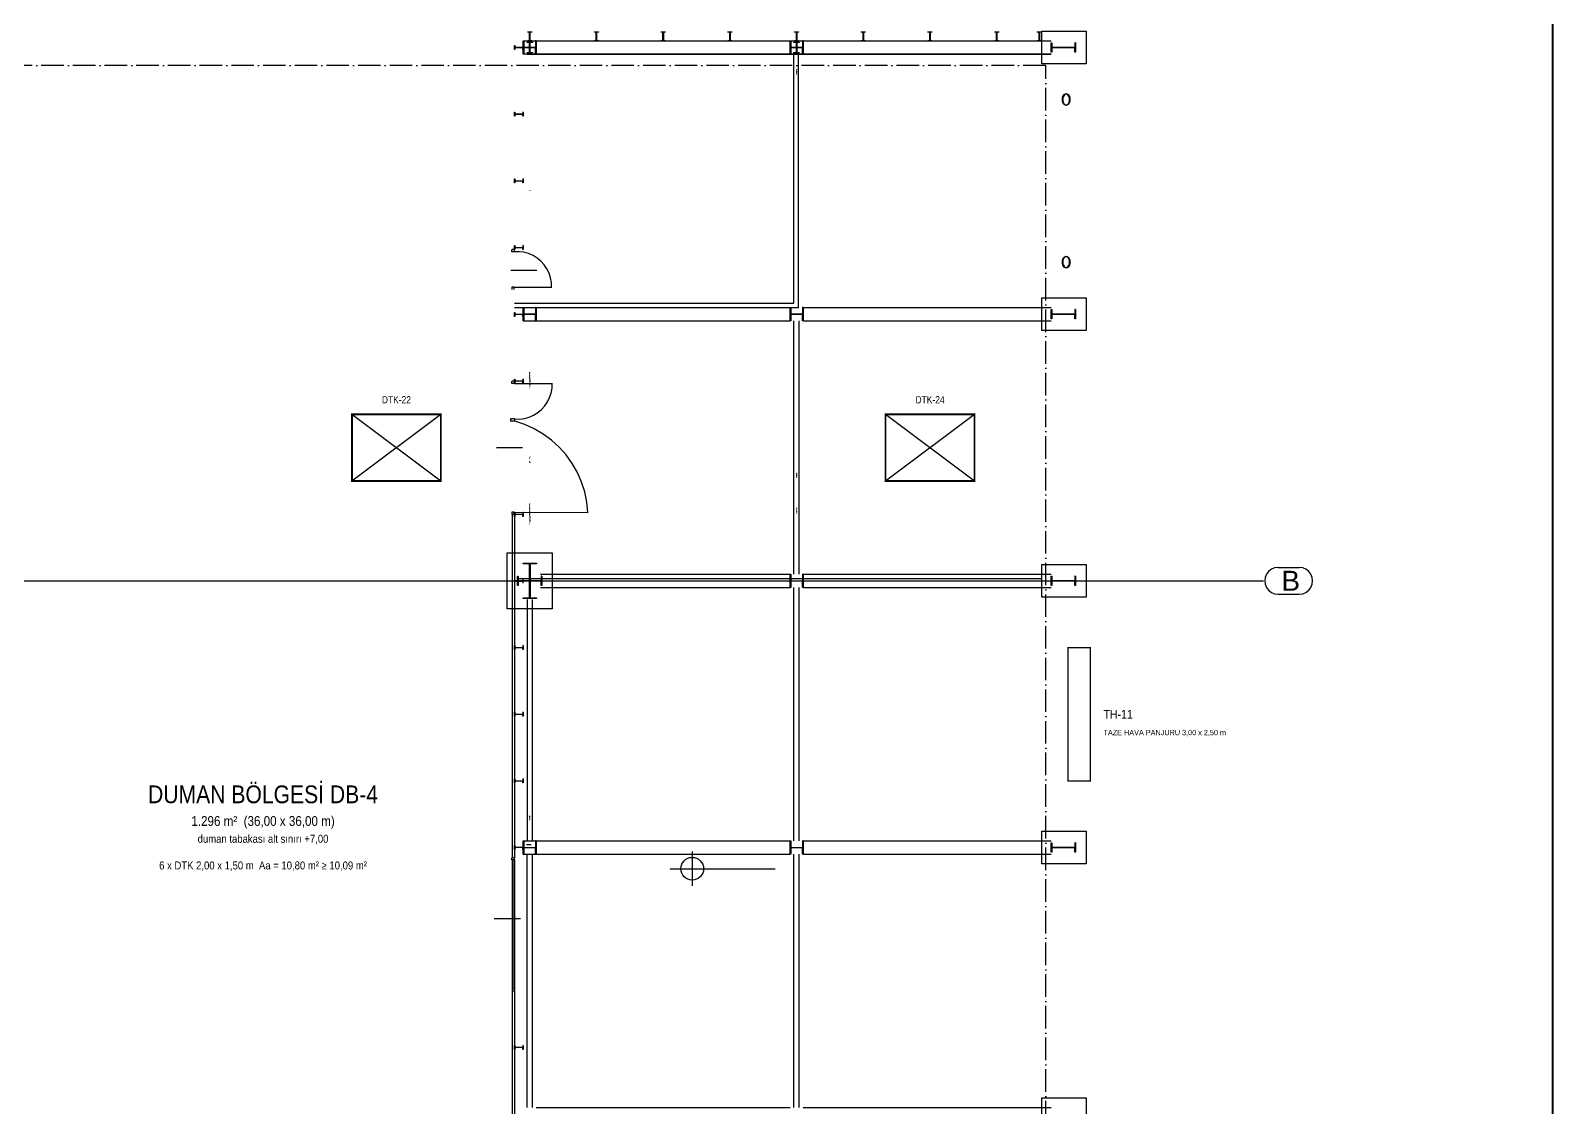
# Model space of a CAD drawing. Header units: centimetres. Extents: x 184307 to 200911, y 3888 to 16958.
# Drawn here: x 197486 to 200911, y 9471 to 11895 of the extents above; entities that cross this region are included whole.
import ezdxf
from ezdxf.enums import TextEntityAlignment as Align

# ---------------------------------------------------------------- set-up
doc = ezdxf.new("R2010")
doc.units = ezdxf.units.CM
doc.header["$LTSCALE"] = 20
doc.linetypes.add('DASHDOT', pattern=[3.556, 2.54, -0.508, 0, -0.508])
for name, color, linetype in [('ROTAS-DUMAN-BOLGE', 6, 'DASHDOT'), ('ROTAS-DUMAN-DTK', 3, 'CONTINUOUS'), ('ROTAS-DUMAN-TAZE', 5, 'CONTINUOUS'), ('ROTAS-DUMAN-YAZI', 7, 'CONTINUOUS'), ('ROTAS-MIMARI', 8, 'CONTINUOUS'), ('ROTAS-MIMARI-AKS', 8, 'CONTINUOUS'), ('ROTAS-MIMARI-KOLON', 8, 'CONTINUOUS'), ('ROTAS-PAFTA', 7, 'CONTINUOUS')]:
    doc.layers.add(name, color=color, linetype=linetype)
doc.styles.add('ROTAS', font='arial.ttf')

msp = doc.modelspace()

# ---------------------------------------------------------------- linework, layer by layer
at = {"layer": 'ROTAS-DUMAN-BOLGE'}
msp.add_lwpolyline([(196249, 8296), (199769, 8296), (199769, 11816), (196249, 11816)], close=True, dxfattribs=at)
at = {"layer": 'ROTAS-DUMAN-DTK'}
for p, q in [((198209, 10881), (198409, 11031)), ((198209, 11031), (198409, 10881)), ((199409, 10881), (199609, 11031)), ((199409, 11031), (199609, 10881))]:
    msp.add_line(p, q, dxfattribs=at)
at = {"layer": 'ROTAS-DUMAN-DTK', "const_width": 4}
for points in [[(198209, 10881), (198409, 10881), (198409, 11031), (198209, 11031)], [(199409, 10881), (199609, 10881), (199609, 11031), (199409, 11031)]]:
    msp.add_lwpolyline(points, close=True, dxfattribs=at)
at = {"layer": 'ROTAS-DUMAN-TAZE', "const_width": 3}
msp.add_lwpolyline([(199819, 10206), (199869, 10206), (199869, 10506), (199819, 10506)], close=True, dxfattribs=at)
at = {"layer": 'ROTAS-MIMARI'}
for points in [[(199760.3, 11893.3), (199860.3, 11893.3), (199860.3, 11819.3), (199760.3, 11819.3), (199760.3, 11893.3)], [(198594.3, 11871.3), (199781.3, 11871.3)], [(198603.3, 11871.3), (199781.3, 11871.3)], [(199781.3, 11841.3), (198594.3, 11841.3)], [(198603.3, 11841.3), (199781.3, 11841.3)], [(199202.8, 11281.3), (199202.8, 11844.3)], [(199212.8, 11271.3), (199212.8, 11844.3)], [(199208.7, 11806.4), (199208.5, 11806.2)], [(199208.8, 11805.5), (199208.5, 11805.2)], [(199208.8, 11804.6), (199208.5, 11804.3)], [(199208.9, 11803.7), (199208.5, 11803.3)], [(199209, 11802.8), (199208.5, 11802.3)], [(199209.1, 11801.9), (199208.5, 11801.3)], [(199209.1, 11801), (199208.5, 11800.4)], [(199209.1, 11800), (199208.6, 11799.5)], [(199209.1, 11799), (199208.7, 11798.6)], [(199209.1, 11798.1), (199208.8, 11797.7)], [(199209.1, 11797.1), (199208.8, 11796.8)], [(199209.1, 11796.1), (199208.9, 11796)], [(199209.1, 11795.1), (199209, 11795.1)], [(198573.8, 11401.8), (198573.8, 11396.8), (198568.8, 11396.8), (198568.8, 11401.8)], [(198574.3, 11401.8), (198569.3, 11401.8)], [(198574.3, 11401.8), (198569.3, 11401.8)], [(198657.9, 11316.8), (198657.5, 11327.7), (198655.5, 11338.4), (198652.1, 11348.8), (198647.3, 11358.5), (198641.1, 11367.5), (198633.8, 11375.6), (198625.3, 11382.5), (198616.1, 11388.2), (198606, 11392.6), (198595.5, 11395.5), (198584.7, 11396.9), (198573.8, 11396.8)], [(198625, 11354.6), (198566.3, 11354.6)], [(198573.8, 11311.8), (198573.8, 11316.8), (198568.8, 11316.8), (198568.8, 11311.8)], [(198574.3, 11316.8), (198658.4, 11316.8)], [(198574.8, 11281.3), (199202.8, 11281.3)], [(198574.8, 11271.3), (199212.8, 11271.3)], [(198594.3, 11271.3), (199194.3, 11271.3)], [(199223.3, 11271.3), (199781.3, 11271.3)], [(199760.3, 11293.3), (199860.3, 11293.3), (199860.3, 11219.3), (199760.3, 11219.3), (199760.3, 11293.3)], [(198594.3, 11241.3), (199194.3, 11241.3)], [(199202.8, 10671.3), (199202.8, 11241.3)], [(199214.8, 10671.3), (199214.8, 11241.3)], [(199223.3, 11241.3), (199781.3, 11241.3)], [(198573.8, 11105.5), (198573.8, 11100.5), (198568.8, 11100.5), (198568.8, 11105.5)], [(198575.7, 11105.5), (198569.3, 11105.5)], [(198575.7, 11105.5), (198569.3, 11105.5)], [(198574.3, 11105.5), (198569.3, 11105.5)], [(198574.3, 11100.5), (198659.8, 11100.5)], [(198575.2, 11020.5), (198586.1, 11020.4), (198596.9, 11021.8), (198607.4, 11024.7), (198617.4, 11029), (198626.7, 11034.7), (198635.1, 11041.7), (198642.5, 11049.7), (198648.7, 11058.7), (198653.5, 11068.5), (198656.9, 11078.8), (198658.9, 11089.6), (198659.3, 11100.5)], [(198575.2, 11015.5), (198575.2, 11020.5), (198565.2, 11020.5), (198565.2, 11015.5)], [(198575.7, 11015.5), (198565.7, 11015.5)], [(198575.7, 11015.5), (198565.7, 11015.5)], [(198739.3, 10810), (198737, 10833.3), (198732.4, 10856.3), (198725.3, 10878.6), (198715.9, 10900.1), (198704.3, 10920.4), (198690.7, 10939.5), (198675.2, 10957), (198657.9, 10972.8), (198639, 10986.6), (198618.8, 10998.5), (198597.4, 11008.1), (198575.2, 11015.5)], [(198592.8, 10955.5), (198534.1, 10955.5)], [(199208.5, 10901.3), (199208.5, 10901.2)], [(199208.6, 10900.4), (199208.5, 10900.3)], [(199208.7, 10899.5), (199208.5, 10899.3)], [(199208.8, 10898.6), (199208.5, 10898.3)], [(199208.9, 10897.7), (199208.5, 10897.3)], [(199208.9, 10896.8), (199208.5, 10896.4)], [(199209, 10895.9), (199208.5, 10895.4)], [(199209.1, 10895), (199208.5, 10894.4)], [(199209.1, 10894.1), (199208.5, 10893.5)], [(199209.1, 10893.1), (199208.6, 10892.6)], [(199209.1, 10892.1), (199208.7, 10891.7)], [(199209.1, 10891.1), (199208.8, 10890.8)], [(199209.1, 10890.2), (199208.8, 10889.9)], [(199209.1, 10889.2), (199208.9, 10889)], [(199209.1, 10888.2), (199209, 10888.2)], [(198573.8, 10805.5), (198573.8, 10810.5), (198568.8, 10810.5), (198568.8, 10805.5)], [(198575.7, 10805.5), (198569.3, 10805.5)], [(198575.7, 10805.5), (198569.3, 10805.5)], [(198575.7, 10805.5), (198569.3, 10805.5)], [(198569.3, 10805.5), (198569.3, 10033.3)], [(198574.3, 10810.5), (198739.8, 10810)], [(198574.3, 10805.8), (198574.3, 10033.3)], [(199208.5, 10822.3), (199208.5, 10822.3)], [(199208.5, 10821.4), (199208.5, 10821.3)], [(199208.5, 10820.4), (199208.5, 10820.4)], [(199208.6, 10819.5), (199208.5, 10819.4)], [(199208.6, 10818.5), (199208.5, 10818.4)], [(199208.6, 10817.6), (199208.5, 10817.4)], [(199208.6, 10816.6), (199208.5, 10816.5)], [(199208.7, 10815.7), (199208.5, 10815.5)], [(199208.7, 10814.8), (199208.5, 10814.5)], [(199208.7, 10813.8), (199208.5, 10813.5)], [(199208.8, 10812.9), (199208.5, 10812.6)], [(199208.8, 10811.9), (199208.5, 10811.6)], [(199208.8, 10811), (199208.5, 10810.6)], [(199208.8, 10810), (199208.5, 10809.7)], [(199208.8, 10809.1), (199208.5, 10808.7)], [(199208.9, 10808.1), (199208.5, 10807.7)], [(198558.3, 10719.3), (198659.3, 10719.3), (198659.3, 10593.3), (198558.3, 10593.3), (198558.3, 10719.3)], [(199760.3, 10693.3), (199860.3, 10693.3), (199860.3, 10619.3), (199760.3, 10619.3), (199760.3, 10693.3)], [(198583.3, 10661.3), (199761.3, 10661.3)], [(198632.8, 10671.3), (199194.3, 10671.3)], [(199223.3, 10671.3), (199781.3, 10671.3)], [(198632.8, 10641.3), (199194.3, 10641.3)], [(199202.8, 10071.3), (199202.8, 10641.3)], [(199214.8, 10071.3), (199214.8, 10641.3)], [(199223.3, 10641.3), (199781.3, 10641.3)], [(198602.8, 10614.3), (198602.8, 10071.3)], [(198614.8, 10071.3), (198614.8, 10614.3)], [(198608.5, 10127.2), (198609.1, 10127.7)], [(198608.6, 10126.2), (198609.1, 10126.7)], [(198608.6, 10125.3), (198609.1, 10125.8)], [(198608.6, 10124.3), (198609.1, 10124.8)], [(198608.7, 10123.4), (198609.1, 10123.8)], [(198608.7, 10122.4), (198609.1, 10122.8)], [(198608.7, 10121.5), (198609.1, 10121.9)], [(198608.8, 10120.6), (198609.1, 10120.9)], [(198608.8, 10119.6), (198609.1, 10119.9)], [(198608.8, 10118.7), (198609.1, 10118.9)], [(198608.9, 10117.7), (198609.1, 10118)], [(198608.9, 10116.8), (198609.1, 10117)], [(198594.3, 10071.3), (199194.3, 10071.3)], [(199223.3, 10071.3), (199781.3, 10071.3)], [(199760.3, 10093.3), (199860.3, 10093.3), (199860.3, 10019.3), (199760.3, 10019.3), (199760.3, 10093.3)], [(198594.3, 10041.3), (199194.3, 10041.3)], [(198611.7, 10062.5), (198601.7, 10062.5)], [(198611.8, 10062.5), (198601.8, 10062.5)], [(198611.8, 10062.5), (198601.8, 10062.5)], [(198611.8, 10062.5), (198601.8, 10062.5)], [(198602.8, 9471.3), (198602.8, 10041.3)], [(198614.8, 9471.3), (198614.8, 10041.3)], [(199202.8, 9471.3), (199202.8, 10041.3)], [(199214.8, 9471.3), (199214.8, 10041.3)], [(199223.3, 10041.3), (199781.3, 10041.3)], [(198573.8, 10033.3), (198573.8, 10028.3), (198568.7, 10028.3), (198568.7, 10033.3)], [(198574.3, 10033.3), (198569.2, 10033.3)], [(198569.3, 10028.3), (198569.2, 9733.3)], [(198571.7, 9738.3), (198571.7, 10028.3)], [(198574.3, 10028.3), (198574.3, 9733.3)], [(198587.9, 9896.1), (198529.1, 9896.1)], [(198573.8, 9733.3), (198573.8, 9733.3), (198568.7, 9733.3), (198568.7, 9733.3)], [(198574.3, 9738.3), (198569.2, 9738.3)], [(198569.3, 9733.3), (198569.2, 8211.3)], [(198574.3, 9733.3), (198569.3, 9733.3)], [(198574.3, 9733.3), (198574.2, 8211.3)], [(199760.3, 9493.3), (199860.3, 9493.3), (199860.3, 9419.3), (199760.3, 9419.3), (199760.3, 9493.3)], [(198623.3, 9471.3), (199194.3, 9471.3)], [(199223.3, 9471.3), (199781.3, 9471.3)]]:
    msp.add_lwpolyline(points, dxfattribs=at)
at = {"layer": 'ROTAS-MIMARI-AKS'}
for points in [[(200291.5, 10686.3), (200283.7, 10685.2), (200276.5, 10682.2), (200270.3, 10677.5), (200265.5, 10671.3), (200262.5, 10664), (200261.5, 10656.3), (200262.5, 10648.5), (200265.5, 10641.3), (200270.3, 10635.1), (200276.5, 10630.3), (200283.7, 10627.3), (200291.5, 10626.3)], [(200291.5, 10686.3), (200339.3, 10686.3)], [(200339.3, 10626.3), (200347.1, 10627.3), (200354.3, 10630.3), (200360.5, 10635.1), (200365.3, 10641.3), (200368.3, 10648.5), (200369.3, 10656.3), (200368.3, 10664), (200365.3, 10671.3), (200360.5, 10677.5), (200354.3, 10682.2), (200347.1, 10685.2), (200339.3, 10686.3)], [(184958.8, 10656.3), (200258.8, 10656.3)], [(200291.5, 10626.3), (200339.3, 10626.3)], [(198974.3, 10047), (198974, 9970.2)], [(198924.2, 10008.7), (199161, 10008.7)]]:
    msp.add_lwpolyline(points, dxfattribs=at)
msp.add_circle((198974.1, 10008.6), 25.6, dxfattribs=at)
at = {"layer": 'ROTAS-MIMARI-KOLON'}
for points in [[(198604.3, 11891.3), (198604.3, 11891.3)], [(198604.3, 11891.3), (198604.3, 11891.3)], [(198604.3, 11890.5), (198604.3, 11891.3)], [(198604.3, 11891.3), (198613.3, 11891.3)], [(198608.4, 11889.9), (198604.3, 11890.5)], [(198608.4, 11872.7), (198608.4, 11889.9)], [(198613.3, 11890.5), (198609.2, 11889.9)], [(198609.2, 11889.9), (198609.2, 11872.7)], [(198613.3, 11891.3), (198613.3, 11890.5)], [(198754.3, 11890.5), (198754.3, 11891.3)], [(198754.3, 11891.3), (198763.3, 11891.3)], [(198758.4, 11889.9), (198754.3, 11890.5)], [(198758.4, 11872.7), (198758.4, 11889.9)], [(198763.3, 11890.5), (198759.2, 11889.9)], [(198759.2, 11889.9), (198759.2, 11872.7)], [(198763.3, 11891.3), (198763.3, 11890.5)], [(198904.3, 11890.5), (198904.3, 11891.3)], [(198904.3, 11891.3), (198913.3, 11891.3)], [(198908.4, 11889.9), (198904.3, 11890.5)], [(198908.4, 11872.7), (198908.4, 11889.9)], [(198913.3, 11890.5), (198909.2, 11889.9)], [(198909.2, 11889.9), (198909.2, 11872.7)], [(198913.3, 11891.3), (198913.3, 11890.5)], [(199054.3, 11890.5), (199054.3, 11891.3)], [(199054.3, 11891.3), (199063.3, 11891.3)], [(199058.4, 11889.9), (199054.3, 11890.5)], [(199058.4, 11872.7), (199058.4, 11889.9)], [(199063.3, 11890.5), (199059.2, 11889.9)], [(199059.2, 11889.9), (199059.2, 11872.7)], [(199063.3, 11891.3), (199063.3, 11890.5)], [(199204.3, 11890.5), (199204.3, 11891.3)], [(199204.3, 11891.3), (199213.3, 11891.3)], [(199208.4, 11889.9), (199204.3, 11890.5)], [(199208.4, 11872.7), (199208.4, 11889.9)], [(199213.3, 11890.5), (199209.2, 11889.9)], [(199209.2, 11889.9), (199209.2, 11872.7)], [(199213.3, 11891.3), (199213.3, 11890.5)], [(199354.3, 11890.5), (199354.3, 11891.3)], [(199354.3, 11891.3), (199363.3, 11891.3)], [(199358.4, 11889.9), (199354.3, 11890.5)], [(199358.4, 11872.7), (199358.4, 11889.9)], [(199363.3, 11890.5), (199359.2, 11889.9)], [(199359.2, 11889.9), (199359.2, 11872.7)], [(199363.3, 11891.3), (199363.3, 11890.5)], [(199504.3, 11890.5), (199504.3, 11891.3)], [(199504.3, 11891.3), (199513.3, 11891.3)], [(199508.4, 11889.9), (199504.3, 11890.5)], [(199508.4, 11872.7), (199508.4, 11889.9)], [(199513.3, 11890.5), (199509.2, 11889.9)], [(199509.2, 11889.9), (199509.2, 11872.7)], [(199513.3, 11891.3), (199513.3, 11890.5)], [(199654.3, 11890.5), (199654.3, 11891.3)], [(199654.3, 11891.3), (199663.3, 11891.3)], [(199658.4, 11889.9), (199654.3, 11890.5)], [(199658.4, 11872.7), (199658.4, 11889.9)], [(199663.3, 11890.5), (199659.2, 11889.9)], [(199659.2, 11889.9), (199659.2, 11872.7)], [(199663.3, 11891.3), (199663.3, 11890.5)], [(199750, 11891.3), (199750, 11891.3)], [(199750, 11891.3), (199750, 11891.3)], [(199750, 11890.5), (199750, 11891.3)], [(199750, 11891.3), (199759, 11891.3)], [(199754.1, 11889.9), (199750, 11890.5)], [(199754.1, 11872.7), (199754.1, 11889.9)], [(199759, 11890.5), (199754.9, 11889.9)], [(199754.9, 11889.9), (199754.9, 11872.7)], [(199759, 11891.3), (199759, 11890.5)], [(198574.3, 11851.8), (198574.3, 11860.8)], [(198574.3, 11860.8), (198575.1, 11860.8)], [(198575.1, 11851.8), (198574.3, 11851.8)], [(198575.1, 11860.8), (198575.7, 11856.6)], [(198575.7, 11855.9), (198575.1, 11851.8)], [(198575.7, 11856.6), (198592.9, 11856.6)], [(198592.9, 11855.9), (198575.7, 11855.9)], [(198593.5, 11860.8), (198592.9, 11856.6)], [(198593.5, 11851.8), (198592.9, 11855.9)], [(198594.3, 11860), (198593.5, 11860.8)], [(198594.3, 11860.8), (198593.5, 11860.8)], [(198594.3, 11851.8), (198593.5, 11851.8)], [(198594.3, 11841.3), (198594.3, 11871.3)], [(198594.3, 11871.3), (198595.7, 11871.3)], [(198594.3, 11860.8), (198594.3, 11851.8)], [(198595.7, 11871.3), (198595.7, 11856.7)], [(198595.7, 11856.7), (198621.9, 11856.7)], [(198621.9, 11855.8), (198595.7, 11855.8)], [(198595.7, 11855.8), (198595.7, 11841.3)], [(198602.8, 11868.3), (198602.8, 11868.3)], [(198602.8, 11868.3), (198602.8, 11868.3)], [(198602.8, 11867.3), (198602.8, 11868.3)], [(198602.8, 11868.3), (198614.8, 11868.3)], [(198608.5, 11867.3), (198602.8, 11867.3)], [(198604.3, 11872.1), (198608.4, 11872.7)], [(198604.3, 11871.3), (198604.3, 11872.1)], [(198613.3, 11871.3), (198604.3, 11871.3)], [(198609.2, 11882), (198608.4, 11881.2)], [(198608.5, 11845.2), (198608.5, 11867.3)], [(198614.8, 11867.3), (198609.1, 11867.3)], [(198609.1, 11867.3), (198609.1, 11845.2)], [(198609.2, 11872.7), (198613.3, 11872.1)], [(198613.3, 11872), (198612.6, 11871.3)], [(198613.3, 11872.1), (198613.3, 11871.3)], [(198614.8, 11868.3), (198614.8, 11867.3)], [(198621.9, 11871.3), (198621.9, 11871.3)], [(198621.9, 11871.3), (198621.9, 11871.3)], [(198623.3, 11871.3), (198621.9, 11871.3)], [(198621.9, 11871.3), (198621.9, 11856.7)], [(198621.9, 11841.3), (198621.9, 11855.8)], [(198623.3, 11871.3), (198623.3, 11841.3)], [(198754.3, 11872.1), (198758.4, 11872.7)], [(198754.3, 11871.3), (198754.3, 11872.1)], [(198763.3, 11871.3), (198754.3, 11871.3)], [(198759.2, 11882), (198758.4, 11881.2)], [(198759.2, 11872.7), (198763.3, 11872.1)], [(198763.3, 11872), (198762.6, 11871.3)], [(198763.3, 11872.1), (198763.3, 11871.3)], [(198904.3, 11872.1), (198908.4, 11872.7)], [(198904.3, 11871.3), (198904.3, 11872.1)], [(198913.3, 11871.3), (198904.3, 11871.3)], [(198909.2, 11882), (198908.4, 11881.2)], [(198909.2, 11872.7), (198913.3, 11872.1)], [(198913.3, 11872), (198912.6, 11871.3)], [(198913.3, 11872.1), (198913.3, 11871.3)], [(199054.3, 11872.1), (199058.4, 11872.7)], [(199054.3, 11871.3), (199054.3, 11872.1)], [(199063.3, 11871.3), (199054.3, 11871.3)], [(199059.2, 11882), (199058.4, 11881.2)], [(199059.2, 11872.7), (199063.3, 11872.1)], [(199063.3, 11872), (199062.6, 11871.3)], [(199063.3, 11872.1), (199063.3, 11871.3)], [(199194.3, 11841.3), (199194.3, 11871.3)], [(199194.3, 11871.3), (199195.7, 11871.3)], [(199195.7, 11871.3), (199195.7, 11856.7)], [(199195.7, 11856.7), (199221.9, 11856.7)], [(199221.9, 11855.8), (199195.7, 11855.8)], [(199195.7, 11855.8), (199195.7, 11841.3)], [(199202.8, 11868.3), (199202.8, 11868.3)], [(199202.8, 11868.3), (199202.8, 11868.3)], [(199202.8, 11867.3), (199202.8, 11868.3)], [(199202.8, 11868.3), (199214.8, 11868.3)], [(199208.5, 11867.3), (199202.8, 11867.3)], [(199204.3, 11872.1), (199208.4, 11872.7)], [(199204.3, 11871.3), (199204.3, 11872.1)], [(199213.3, 11871.3), (199204.3, 11871.3)], [(199209.2, 11882), (199208.4, 11881.2)], [(199208.5, 11845.2), (199208.5, 11867.3)], [(199214.8, 11867.3), (199209.1, 11867.3)], [(199209.1, 11867.3), (199209.1, 11845.2)], [(199209.2, 11872.7), (199213.3, 11872.1)], [(199213.3, 11872), (199212.6, 11871.3)], [(199213.3, 11872.1), (199213.3, 11871.3)], [(199214.8, 11868.3), (199214.8, 11867.3)], [(199221.9, 11871.3), (199221.9, 11871.3)], [(199221.9, 11871.3), (199221.9, 11871.3)], [(199223.3, 11871.3), (199221.9, 11871.3)], [(199221.9, 11871.3), (199221.9, 11856.7)], [(199221.9, 11841.3), (199221.9, 11855.8)], [(199223.3, 11871.3), (199223.3, 11841.3)], [(199354.3, 11872.1), (199358.4, 11872.7)], [(199354.3, 11871.3), (199354.3, 11872.1)], [(199363.3, 11871.3), (199354.3, 11871.3)], [(199359.2, 11882), (199358.4, 11881.2)], [(199359.2, 11872.7), (199363.3, 11872.1)], [(199363.3, 11872), (199362.6, 11871.3)], [(199363.3, 11872.1), (199363.3, 11871.3)], [(199504.3, 11872.1), (199508.4, 11872.7)], [(199504.3, 11871.3), (199504.3, 11872.1)], [(199513.3, 11871.3), (199504.3, 11871.3)], [(199509.2, 11882), (199508.4, 11881.2)], [(199509.2, 11872.7), (199513.3, 11872.1)], [(199513.3, 11872), (199512.6, 11871.3)], [(199513.3, 11872.1), (199513.3, 11871.3)], [(199654.3, 11872.1), (199658.4, 11872.7)], [(199654.3, 11871.3), (199654.3, 11872.1)], [(199663.3, 11871.3), (199654.3, 11871.3)], [(199659.2, 11882), (199658.4, 11881.2)], [(199659.2, 11872.7), (199663.3, 11872.1)], [(199663.3, 11872), (199662.6, 11871.3)], [(199663.3, 11872.1), (199663.3, 11871.3)], [(199750, 11872.1), (199754.1, 11872.7)], [(199750, 11871.3), (199750, 11872.1)], [(199759, 11871.3), (199750, 11871.3)], [(199754.9, 11882), (199754.1, 11881.2)], [(199754.9, 11872.7), (199759, 11872.1)], [(199759, 11872), (199758.3, 11871.3)], [(199759, 11872.1), (199759, 11871.3)], [(199781.3, 11845.8), (199781.3, 11866.8)], [(199781.3, 11866.8), (199783, 11866.8)], [(199783, 11866.8), (199783, 11856.8)], [(199783, 11856.8), (199834.6, 11856.8)], [(199834.6, 11855.7), (199783, 11855.7)], [(199783, 11855.7), (199783, 11845.8)], [(199836.3, 11866.8), (199834.6, 11866.8)], [(199834.6, 11866.8), (199834.6, 11856.8)], [(199834.6, 11845.8), (199834.6, 11855.7)], [(199836.3, 11866.8), (199836.3, 11845.8)], [(198595.7, 11841.3), (198594.3, 11841.3)], [(198602.8, 11844.3), (198602.8, 11845.2)], [(198602.8, 11845.2), (198608.5, 11845.2)], [(198614.8, 11844.3), (198602.8, 11844.3)], [(198609.1, 11845.2), (198614.8, 11845.2)], [(198614.8, 11845.2), (198614.8, 11844.3)], [(198623.3, 11841.3), (198621.9, 11841.3)], [(199202.8, 11844.3), (199202.8, 11845.2)], [(199202.8, 11845.2), (199208.5, 11845.2)], [(199214.8, 11844.3), (199202.8, 11844.3)], [(199209.1, 11845.2), (199214.8, 11845.2)], [(199214.8, 11845.2), (199214.8, 11844.3)], [(199223.3, 11841.3), (199221.9, 11841.3)], [(199783, 11845.8), (199781.3, 11845.8)], [(199836.3, 11845.8), (199834.6, 11845.8)], [(199807.7, 11745.8), (199809.1, 11748.5)], [(199809.5, 11747.8), (199808.3, 11745.3)], [(199809.1, 11748.5), (199810.8, 11750.6)], [(199811.1, 11749.8), (199809.5, 11747.8)], [(199810.8, 11750.6), (199812.9, 11751.9)], [(199813, 11751), (199811.1, 11749.8)], [(199812.9, 11751.9), (199815, 11752.4)], [(199815, 11751.4), (199813, 11751)], [(199815, 11752.4), (199817.2, 11751.9)], [(199817.1, 11751), (199815, 11751.4)], [(199818.9, 11749.8), (199817.1, 11751)], [(199817.2, 11751.9), (199819.2, 11750.6)], [(199820.6, 11747.8), (199818.9, 11749.8)], [(199819.2, 11750.6), (199821, 11748.5)], [(199821.8, 11745.3), (199820.6, 11747.8)], [(199821, 11748.5), (199822.3, 11745.8)], [(199806.6, 11739.2), (199806.9, 11742.6)], [(199806.9, 11735.7), (199806.6, 11739.2)], [(199806.9, 11742.6), (199807.7, 11745.8)], [(199807.7, 11732.6), (199806.9, 11735.7)], [(199807.5, 11742.3), (199807.2, 11739.2)], [(199807.2, 11739.2), (199807.5, 11736)], [(199808.3, 11745.3), (199807.5, 11742.3)], [(199807.5, 11736), (199808.3, 11733)], [(199809.1, 11729.8), (199807.7, 11732.6)], [(199808.3, 11733), (199809.5, 11730.5)], [(199810.8, 11727.7), (199809.1, 11729.8)], [(199809.5, 11730.5), (199811.1, 11728.6)], [(199810.2, 11729.6), (199809.7, 11729.1)], [(199812.9, 11726.4), (199810.8, 11727.7)], [(199811.1, 11728.6), (199813, 11727.3)], [(199815, 11726), (199812.9, 11726.4)], [(199813, 11727.3), (199815, 11726.9)], [(199815, 11726.9), (199817.1, 11727.3)], [(199817.2, 11726.4), (199815, 11726)], [(199817.1, 11727.3), (199818.9, 11728.6)], [(199819.2, 11727.7), (199817.2, 11726.4)], [(199818.9, 11728.6), (199820.6, 11730.5)], [(199821, 11729.8), (199819.2, 11727.7)], [(199820.6, 11730.5), (199821.8, 11733)], [(199822.3, 11732.6), (199821, 11729.8)], [(199822.6, 11742.3), (199821.8, 11745.3)], [(199821.8, 11733), (199822.6, 11736)], [(199822.3, 11745.8), (199823.2, 11742.6)], [(199823.2, 11735.7), (199822.3, 11732.6)], [(199823.2, 11742.6), (199822.6, 11742)], [(199822.8, 11739.2), (199822.6, 11742.3)], [(199822.6, 11736), (199822.8, 11739.2)], [(199823.2, 11742.6), (199823.4, 11739.2)], [(199823.4, 11739.2), (199823.2, 11735.7)], [(198574.3, 11701.8), (198574.3, 11710.8)], [(198574.3, 11710.8), (198575.1, 11710.8)], [(198575.1, 11701.8), (198574.3, 11701.8)], [(198575.1, 11710.8), (198575.7, 11706.6)], [(198575.7, 11705.9), (198575.1, 11701.8)], [(198575.7, 11706.6), (198592.9, 11706.6)], [(198592.9, 11705.9), (198575.7, 11705.9)], [(198584.2, 11705.9), (198583.5, 11706.6)], [(198593.5, 11710.8), (198592.9, 11706.6)], [(198593.5, 11701.8), (198592.9, 11705.9)], [(198594.3, 11710), (198593.5, 11710.8)], [(198594.3, 11710.8), (198593.5, 11710.8)], [(198594.3, 11701.8), (198593.5, 11701.8)], [(198594.3, 11710.8), (198594.3, 11701.8)], [(198574.3, 11551.8), (198574.3, 11560.8)], [(198574.3, 11560.8), (198575.1, 11560.8)], [(198575.1, 11551.8), (198574.3, 11551.8)], [(198575.1, 11560.8), (198575.7, 11556.6)], [(198575.7, 11555.9), (198575.1, 11551.8)], [(198575.7, 11556.6), (198592.9, 11556.6)], [(198592.9, 11555.9), (198575.7, 11555.9)], [(198584.2, 11555.9), (198583.5, 11556.6)], [(198593.5, 11560.8), (198592.9, 11556.6)], [(198593.5, 11551.8), (198592.9, 11555.9)], [(198594.3, 11560), (198593.5, 11560.8)], [(198594.3, 11560.8), (198593.5, 11560.8)], [(198594.3, 11551.8), (198593.5, 11551.8)], [(198594.3, 11560.8), (198594.3, 11551.8)], [(198608.5, 11535.4), (198608.5, 11535.4)], [(198608.5, 11535.4), (198608.5, 11535.3)], [(198609, 11534.9), (198608.8, 11534.7)], [(198609.1, 11535), (198609, 11534.9)], [(198574.3, 11401.8), (198574.3, 11410.8)], [(198574.3, 11410.8), (198575.1, 11410.8)], [(198575.1, 11410.8), (198575.7, 11406.6)], [(198575.7, 11405.9), (198575.1, 11401.8)], [(198575.7, 11406.6), (198592.9, 11406.6)], [(198592.9, 11405.9), (198575.7, 11405.9)], [(198584.2, 11405.9), (198583.5, 11406.6)], [(198593.5, 11410.8), (198592.9, 11406.6)], [(198593.5, 11401.8), (198592.9, 11405.9)], [(198594.3, 11410), (198593.5, 11410.8)], [(198594.3, 11410.8), (198593.5, 11410.8)], [(198594.3, 11410.8), (198594.3, 11401.8)], [(198575.1, 11401.8), (198574.3, 11401.8)], [(198594.3, 11401.8), (198593.5, 11401.8)], [(199806.6, 11373.4), (199806.9, 11376.8)], [(199806.9, 11370), (199806.6, 11373.4)], [(199806.9, 11376.8), (199807.7, 11380)], [(199807.5, 11376.5), (199807.2, 11373.4)], [(199807.2, 11373.4), (199807.5, 11370.2)], [(199808.3, 11379.5), (199807.5, 11376.5)], [(199807.7, 11380), (199809.1, 11382.7)], [(199809.5, 11382), (199808.3, 11379.5)], [(199809.1, 11382.7), (199810.8, 11384.8)], [(199811.1, 11384), (199809.5, 11382)], [(199810.8, 11384.8), (199812.9, 11386.1)], [(199813, 11385.2), (199811.1, 11384)], [(199812.9, 11386.1), (199815, 11386.6)], [(199815, 11385.6), (199813, 11385.2)], [(199815, 11386.6), (199817.2, 11386.1)], [(199817.1, 11385.2), (199815, 11385.6)], [(199818.9, 11384), (199817.1, 11385.2)], [(199817.2, 11386.1), (199819.2, 11384.8)], [(199820.6, 11382), (199818.9, 11384)], [(199819.2, 11384.8), (199821, 11382.7)], [(199821.8, 11379.5), (199820.6, 11382)], [(199821, 11382.7), (199822.3, 11380)], [(199822.6, 11376.5), (199821.8, 11379.5)], [(199822.3, 11380), (199823.2, 11376.8)], [(199823.2, 11376.8), (199822.6, 11376.2)], [(199822.8, 11373.4), (199822.6, 11376.5)], [(199822.6, 11370.2), (199822.8, 11373.4)], [(199823.2, 11376.8), (199823.4, 11373.4)], [(199823.4, 11373.4), (199823.2, 11370)], [(199807.7, 11366.8), (199806.9, 11370)], [(199807.5, 11370.2), (199808.3, 11367.2)], [(199809.1, 11364), (199807.7, 11366.8)], [(199808.3, 11367.2), (199809.5, 11364.7)], [(199810.8, 11361.9), (199809.1, 11364)], [(199809.5, 11364.7), (199811.1, 11362.8)], [(199810.2, 11363.8), (199809.7, 11363.3)], [(199812.9, 11360.6), (199810.8, 11361.9)], [(199811.1, 11362.8), (199813, 11361.5)], [(199815, 11360.2), (199812.9, 11360.6)], [(199813, 11361.5), (199815, 11361.1)], [(199815, 11361.1), (199817.1, 11361.5)], [(199817.2, 11360.6), (199815, 11360.2)], [(199817.1, 11361.5), (199818.9, 11362.8)], [(199819.2, 11361.9), (199817.2, 11360.6)], [(199818.9, 11362.8), (199820.6, 11364.7)], [(199821, 11364), (199819.2, 11361.9)], [(199820.6, 11364.7), (199821.8, 11367.2)], [(199822.3, 11366.8), (199821, 11364)], [(199821.8, 11367.2), (199822.6, 11370.2)], [(199823.2, 11370), (199822.3, 11366.8)], [(198594.3, 11241.3), (198594.3, 11271.3)], [(198594.3, 11271.3), (198595.7, 11271.3)], [(198595.7, 11271.3), (198595.7, 11256.7)], [(198621.9, 11271.3), (198621.9, 11271.3)], [(198621.9, 11271.3), (198621.9, 11271.3)], [(198623.3, 11271.3), (198621.9, 11271.3)], [(198621.9, 11271.3), (198621.9, 11256.7)], [(198623.3, 11271.3), (198623.3, 11241.3)], [(199194.3, 11241.3), (199194.3, 11271.3)], [(199194.3, 11271.3), (199195.7, 11271.3)], [(199195.7, 11271.3), (199195.7, 11256.7)], [(199221.9, 11271.3), (199221.9, 11271.3)], [(199221.9, 11271.3), (199221.9, 11271.3)], [(199223.3, 11271.3), (199221.9, 11271.3)], [(199221.9, 11271.3), (199221.9, 11256.7)], [(199223.3, 11271.3), (199223.3, 11241.3)], [(198574.3, 11251.3), (198574.3, 11260.3)], [(198574.3, 11260.3), (198575.1, 11260.3)], [(198575.1, 11251.3), (198574.3, 11251.3)], [(198575.1, 11260.3), (198575.7, 11256.2)], [(198575.7, 11255.5), (198575.1, 11251.3)], [(198575.7, 11256.2), (198592.9, 11256.2)], [(198592.9, 11255.5), (198575.7, 11255.5)], [(198593.5, 11260.3), (198592.9, 11256.2)], [(198593.5, 11251.3), (198592.9, 11255.5)], [(198594.3, 11259.5), (198593.5, 11260.3)], [(198594.3, 11260.3), (198593.5, 11260.3)], [(198594.3, 11251.3), (198593.5, 11251.3)], [(198594.3, 11260.3), (198594.3, 11251.3)], [(198595.7, 11241.3), (198594.3, 11241.3)], [(198595.7, 11256.7), (198621.9, 11256.7)], [(198621.9, 11255.8), (198595.7, 11255.8)], [(198595.7, 11255.8), (198595.7, 11241.3)], [(198621.9, 11241.3), (198621.9, 11255.8)], [(198623.3, 11241.3), (198621.9, 11241.3)], [(199195.7, 11241.3), (199194.3, 11241.3)], [(199195.7, 11256.7), (199221.9, 11256.7)], [(199221.9, 11255.8), (199195.7, 11255.8)], [(199195.7, 11255.8), (199195.7, 11241.3)], [(199221.9, 11241.3), (199221.9, 11255.8)], [(199223.3, 11241.3), (199221.9, 11241.3)], [(199781.3, 11245.8), (199781.3, 11266.8)], [(199781.3, 11266.8), (199783, 11266.8)], [(199783, 11245.8), (199781.3, 11245.8)], [(199783, 11266.8), (199783, 11256.8)], [(199783, 11256.8), (199834.6, 11256.8)], [(199834.6, 11255.7), (199783, 11255.7)], [(199783, 11255.7), (199783, 11245.8)], [(199836.3, 11266.8), (199834.6, 11266.8)], [(199834.6, 11266.8), (199834.6, 11256.8)], [(199834.6, 11245.8), (199834.6, 11255.7)], [(199836.3, 11245.8), (199834.6, 11245.8)], [(199836.3, 11266.8), (199836.3, 11245.8)], [(198574.3, 11101.3), (198574.3, 11110.3)], [(198574.3, 11110.3), (198575.1, 11110.3)], [(198575.1, 11101.3), (198574.3, 11101.3)], [(198575.1, 11110.3), (198575.7, 11106.2)], [(198575.7, 11105.5), (198575.1, 11101.3)], [(198575.7, 11106.2), (198592.9, 11106.2)], [(198592.9, 11105.5), (198575.7, 11105.5)], [(198584.2, 11105.5), (198583.5, 11106.2)], [(198593.5, 11110.3), (198592.9, 11106.2)], [(198593.5, 11101.3), (198592.9, 11105.5)], [(198594.3, 11109.5), (198593.5, 11110.3)], [(198594.3, 11110.3), (198593.5, 11110.3)], [(198594.3, 11101.3), (198593.5, 11101.3)], [(198594.3, 11110.3), (198594.3, 11101.3)], [(198608.8, 11125.7), (198608.5, 11125.3)], [(198608.8, 11124.7), (198608.5, 11124.4)], [(198608.9, 11123.8), (198608.5, 11123.4)], [(198608.9, 11122.8), (198608.5, 11122.4)], [(198608.9, 11121.9), (198608.5, 11121.4)], [(198608.9, 11120.9), (198608.5, 11120.5)], [(198608.9, 11120), (198608.5, 11119.5)], [(198609, 11119), (198608.5, 11118.5)], [(198609, 11118.1), (198608.5, 11117.5)], [(198609, 11117.1), (198608.5, 11116.6)], [(198609, 11116.2), (198608.5, 11115.6)], [(198609.1, 11115.2), (198608.5, 11114.6)], [(198609.1, 11114.2), (198608.5, 11113.7)], [(198609.1, 11113.3), (198608.5, 11112.7)], [(198609.1, 11112.3), (198608.5, 11111.7)], [(198609.1, 11111.3), (198608.5, 11110.8)], [(198609.1, 11110.4), (198608.5, 11109.8)], [(198609.1, 11109.4), (198608.6, 11108.9)], [(198609.1, 11108.4), (198608.6, 11107.9)], [(198609.1, 11107.5), (198608.6, 11107)], [(198609.1, 11106.5), (198608.6, 11106)], [(198609.1, 11105.5), (198608.6, 11105.1)], [(198609.1, 11104.5), (198608.7, 11104.1)], [(198609.1, 11103.6), (198608.7, 11103.1)], [(198609.1, 11102.6), (198608.7, 11102.2)], [(198609.1, 11101.6), (198608.7, 11101.2)], [(198609.1, 11100.6), (198608.8, 11100.3)], [(198609.1, 11099.7), (198608.8, 11099.3)], [(198609.1, 11098.7), (198608.8, 11098.4)], [(198609.1, 11097.7), (198608.8, 11097.4)], [(198609.1, 11096.7), (198608.9, 11096.5)], [(198609.1, 11095.8), (198608.9, 11095.6)], [(198609.1, 11094.8), (198608.9, 11094.6)], [(198609.1, 11093.8), (198608.9, 11093.7)], [(198609.1, 11092.8), (198609, 11092.7)], [(198609.1, 11091.9), (198609, 11091.8)], [(198609.1, 11090.9), (198609, 11090.8)], [(198609.1, 11089.9), (198609.1, 11089.9)], [(198609.1, 11088.9), (198609.1, 11088.9)], [(198608.5, 10935.4), (198608.5, 10935.4)], [(198608.5, 10935.4), (198608.5, 10935.3)], [(198608.6, 10931.6), (198608.5, 10931.4)], [(198609, 10934.9), (198608.8, 10934.7)], [(198609.1, 10931.1), (198608.9, 10930.9)], [(198609.1, 10935), (198609, 10934.9)], [(198608.7, 10924.8), (198608.5, 10924.6)], [(198609, 10924.1), (198608.5, 10923.7)], [(198609.1, 10923.3), (198608.6, 10922.8)], [(198609.1, 10922.3), (198608.9, 10922.1)], [(198608.5, 10830.1), (198608.5, 10830.1)], [(198608.5, 10829.2), (198608.5, 10829.1)], [(198608.5, 10828.2), (198608.5, 10828.2)], [(198608.6, 10827.3), (198608.5, 10827.2)], [(198608.6, 10826.3), (198608.5, 10826.2)], [(198608.6, 10825.4), (198608.5, 10825.2)], [(198608.7, 10824.4), (198608.5, 10824.3)], [(198608.7, 10823.5), (198608.5, 10823.3)], [(198574.3, 10801.3), (198574.3, 10810.3)], [(198574.3, 10810.3), (198575.1, 10810.3)], [(198575.1, 10801.3), (198574.3, 10801.3)], [(198575.1, 10810.3), (198575.7, 10806.2)], [(198575.7, 10805.5), (198575.1, 10801.3)], [(198575.7, 10806.2), (198592.9, 10806.2)], [(198592.9, 10805.5), (198575.7, 10805.5)], [(198584.2, 10805.5), (198583.5, 10806.2)], [(198593.5, 10810.3), (198592.9, 10806.2)], [(198593.5, 10801.3), (198592.9, 10805.5)], [(198594.3, 10809.5), (198593.5, 10810.3)], [(198594.3, 10810.3), (198593.5, 10810.3)], [(198594.3, 10801.3), (198593.5, 10801.3)], [(198594.3, 10810.3), (198594.3, 10801.3)], [(198608.7, 10822.5), (198608.5, 10822.3)], [(198608.7, 10821.6), (198608.5, 10821.3)], [(198608.8, 10820.7), (198608.5, 10820.4)], [(198608.8, 10819.7), (198608.5, 10819.4)], [(198608.8, 10818.8), (198608.5, 10818.4)], [(198608.8, 10817.8), (198608.5, 10817.4)], [(198608.9, 10816.9), (198608.5, 10816.5)], [(198608.9, 10815.9), (198608.5, 10815.5)], [(198608.9, 10814.9), (198608.5, 10814.5)], [(198608.9, 10814), (198608.5, 10813.5)], [(198608.9, 10813), (198608.5, 10812.6)], [(198609, 10812.1), (198608.5, 10811.6)], [(198609, 10811.1), (198608.5, 10810.6)], [(198609, 10810.2), (198608.5, 10809.7)], [(198609, 10809.2), (198608.5, 10808.7)], [(198609.1, 10808.3), (198608.5, 10807.7)], [(198609.1, 10807.3), (198608.5, 10806.7)], [(198609.1, 10806.4), (198608.5, 10805.8)], [(198609.1, 10805.4), (198608.5, 10804.8)], [(198609.1, 10804.4), (198608.5, 10803.8)], [(198609.1, 10803.5), (198608.5, 10802.9)], [(198609.1, 10802.5), (198608.6, 10801.9)], [(198609.1, 10801.5), (198608.6, 10801)], [(198609.1, 10800.5), (198608.6, 10800)], [(198609.1, 10799.6), (198608.6, 10799.1)], [(198609.1, 10798.6), (198608.6, 10798.1)], [(198609.1, 10797.6), (198608.7, 10797.2)], [(198609.1, 10796.6), (198608.7, 10796.2)], [(198609.1, 10795.7), (198608.7, 10795.3)], [(198609.1, 10794.7), (198608.7, 10794.3)], [(198609.1, 10793.7), (198608.8, 10793.4)], [(198609.1, 10792.7), (198608.8, 10792.4)], [(198609.1, 10791.8), (198608.8, 10791.5)], [(198609.1, 10790.8), (198608.8, 10790.5)], [(198609.1, 10789.8), (198608.9, 10789.6)], [(198609.1, 10788.8), (198608.9, 10788.6)], [(198609.1, 10787.9), (198608.9, 10787.7)], [(198609.1, 10786.9), (198608.9, 10786.7)], [(198609.1, 10785.9), (198609, 10785.8)], [(198609.1, 10784.9), (198609, 10784.8)], [(198609.1, 10784), (198609, 10783.9)], [(198609.1, 10783), (198609.1, 10782.9)], [(198609.1, 10782), (198609.1, 10782)], [(198593.8, 10696.3), (198593.8, 10696.3)], [(198593.8, 10696.3), (198593.8, 10696.3)], [(198593.8, 10694.3), (198593.8, 10696.3)], [(198593.8, 10696.3), (198623.8, 10696.3)], [(198608, 10694.3), (198593.8, 10694.3)], [(198608, 10618.3), (198608, 10694.3)], [(198623.8, 10694.3), (198609.5, 10694.3)], [(198609.5, 10694.3), (198609.5, 10618.3)], [(198623.8, 10696.3), (198623.8, 10694.3)], [(198575.1, 10660.8), (198574.3, 10660.8)], [(198574.3, 10660.8), (198574.3, 10651.8)], [(198575.7, 10656.6), (198575.1, 10660.8)], [(198575.1, 10651.8), (198575.7, 10655.9)], [(198592.9, 10656.6), (198575.7, 10656.6)], [(198575.7, 10655.9), (198592.9, 10655.9)], [(198581.3, 10645.8), (198581.3, 10666.8)], [(198581.3, 10666.8), (198583, 10666.8)], [(198583, 10666.8), (198583, 10656.8)], [(198583, 10656.8), (198634.6, 10656.8)], [(198634.6, 10655.7), (198583, 10655.7)], [(198583, 10655.7), (198583, 10645.8)], [(198593.5, 10660.8), (198592.9, 10656.6)], [(198592.9, 10655.9), (198593.5, 10651.8)], [(198594.3, 10660), (198593.5, 10660.8)], [(198594.3, 10660.8), (198593.5, 10660.8)], [(198594.3, 10651.8), (198594.3, 10660.8)], [(198636.3, 10666.8), (198634.6, 10666.8)], [(198634.6, 10666.8), (198634.6, 10656.8)], [(198634.6, 10645.8), (198634.6, 10655.7)], [(198636.3, 10666.8), (198636.3, 10645.8)], [(199194.3, 10641.3), (199194.3, 10671.3)], [(199194.3, 10671.3), (199195.7, 10671.3)], [(199195.7, 10671.3), (199195.7, 10656.7)], [(199195.7, 10656.7), (199221.9, 10656.7)], [(199221.9, 10655.8), (199195.7, 10655.8)], [(199195.7, 10655.8), (199195.7, 10641.3)], [(199221.9, 10671.3), (199221.9, 10671.3)], [(199221.9, 10671.3), (199221.9, 10671.3)], [(199223.3, 10671.3), (199221.9, 10671.3)], [(199221.9, 10671.3), (199221.9, 10656.7)], [(199221.9, 10641.3), (199221.9, 10655.8)], [(199223.3, 10671.3), (199223.3, 10641.3)], [(199781.3, 10645.8), (199781.3, 10666.8)], [(199781.3, 10666.8), (199783, 10666.8)], [(199783, 10666.8), (199783, 10656.8)], [(199783, 10656.8), (199834.6, 10656.8)], [(199834.6, 10655.7), (199783, 10655.7)], [(199783, 10655.7), (199783, 10645.8)], [(199834.6, 10666.8), (199834.6, 10666.8)], [(199836.3, 10666.8), (199834.6, 10666.8)], [(199834.6, 10666.8), (199834.6, 10656.8)], [(199834.6, 10645.8), (199834.6, 10655.7)], [(199836.3, 10666.8), (199836.3, 10645.8)], [(198574.3, 10651.8), (198575.1, 10651.8)], [(198583, 10645.8), (198581.3, 10645.8)], [(198593.5, 10651.8), (198594.3, 10651.8)], [(198593.8, 10616.3), (198593.8, 10618.3)], [(198593.8, 10618.3), (198608, 10618.3)], [(198609.5, 10618.3), (198623.8, 10618.3)], [(198623.8, 10618.3), (198623.8, 10616.3)], [(198636.3, 10645.8), (198634.6, 10645.8)], [(199195.7, 10641.3), (199194.3, 10641.3)], [(199223.3, 10641.3), (199221.9, 10641.3)], [(199783, 10645.8), (199781.3, 10645.8)], [(199836.3, 10645.8), (199834.6, 10645.8)], [(198623.8, 10616.3), (198593.8, 10616.3)], [(198574.3, 10501.8), (198574.3, 10510.8)], [(198574.3, 10510.8), (198575.1, 10510.8)], [(198575.1, 10501.8), (198574.3, 10501.8)], [(198575.1, 10510.8), (198575.7, 10506.6)], [(198575.7, 10505.9), (198575.1, 10501.8)], [(198575.7, 10506.6), (198592.9, 10506.6)], [(198592.9, 10505.9), (198575.7, 10505.9)], [(198584.2, 10505.9), (198583.5, 10506.6)], [(198593.5, 10510.8), (198592.9, 10506.6)], [(198593.5, 10501.8), (198592.9, 10505.9)], [(198594.3, 10510), (198593.5, 10510.8)], [(198594.3, 10510.8), (198593.5, 10510.8)], [(198594.3, 10501.8), (198593.5, 10501.8)], [(198594.3, 10510.8), (198594.3, 10501.8)], [(198574.3, 10351.8), (198574.3, 10360.8)], [(198574.3, 10360.8), (198575.1, 10360.8)], [(198575.1, 10351.8), (198574.3, 10351.8)], [(198575.1, 10360.8), (198575.7, 10356.6)], [(198575.7, 10355.9), (198575.1, 10351.8)], [(198575.7, 10356.6), (198592.9, 10356.6)], [(198592.9, 10355.9), (198575.7, 10355.9)], [(198584.2, 10355.9), (198583.5, 10356.6)], [(198593.5, 10360.8), (198592.9, 10356.6)], [(198593.5, 10351.8), (198592.9, 10355.9)], [(198594.3, 10360), (198593.5, 10360.8)], [(198594.3, 10360.8), (198593.5, 10360.8)], [(198594.3, 10351.8), (198593.5, 10351.8)], [(198594.3, 10360.8), (198594.3, 10351.8)], [(198574.3, 10201.8), (198574.3, 10210.8)], [(198574.3, 10210.8), (198575.1, 10210.8)], [(198575.1, 10210.8), (198575.7, 10206.6)], [(198575.7, 10206.6), (198592.9, 10206.6)], [(198584.2, 10205.9), (198583.5, 10206.6)], [(198593.5, 10210.8), (198592.9, 10206.6)], [(198594.3, 10210), (198593.5, 10210.8)], [(198594.3, 10210.8), (198593.5, 10210.8)], [(198594.3, 10210.8), (198594.3, 10201.8)], [(198575.1, 10201.8), (198574.3, 10201.8)], [(198575.7, 10205.9), (198575.1, 10201.8)], [(198592.9, 10205.9), (198575.7, 10205.9)], [(198593.5, 10201.8), (198592.9, 10205.9)], [(198594.3, 10201.8), (198593.5, 10201.8)], [(198594.3, 10041.3), (198594.3, 10071.3)], [(198594.3, 10071.3), (198595.7, 10071.3)], [(198595.7, 10071.3), (198595.7, 10056.7)], [(198621.9, 10071.3), (198621.9, 10071.3)], [(198621.9, 10071.3), (198621.9, 10071.3)], [(198623.3, 10071.3), (198621.9, 10071.3)], [(198621.9, 10071.3), (198621.9, 10056.7)], [(198623.3, 10071.3), (198623.3, 10041.3)], [(199194.3, 10041.3), (199194.3, 10071.3)], [(199194.3, 10071.3), (199195.7, 10071.3)], [(199195.7, 10071.3), (199195.7, 10056.7)], [(199221.9, 10071.3), (199221.9, 10071.3)], [(199221.9, 10071.3), (199221.9, 10071.3)], [(199223.3, 10071.3), (199221.9, 10071.3)], [(199221.9, 10071.3), (199221.9, 10056.7)], [(199223.3, 10071.3), (199223.3, 10041.3)], [(198574.3, 10052.2), (198574.3, 10061.2)], [(198574.3, 10061.2), (198575.1, 10061.2)], [(198575.1, 10052.2), (198574.3, 10052.2)], [(198575.1, 10061.2), (198575.7, 10057.1)], [(198575.7, 10056.3), (198575.1, 10052.2)], [(198575.7, 10057.1), (198592.9, 10057.1)], [(198592.9, 10056.3), (198575.7, 10056.3)], [(198593.5, 10061.2), (198592.9, 10057.1)], [(198593.5, 10052.2), (198592.9, 10056.3)], [(198594.3, 10060.4), (198593.5, 10061.2)], [(198594.3, 10061.2), (198593.5, 10061.2)], [(198594.3, 10052.2), (198593.5, 10052.2)], [(198594.3, 10061.2), (198594.3, 10052.2)], [(198595.7, 10041.3), (198594.3, 10041.3)], [(198595.7, 10056.7), (198621.9, 10056.7)], [(198621.9, 10055.8), (198595.7, 10055.8)], [(198595.7, 10055.8), (198595.7, 10041.3)], [(198621.9, 10041.3), (198621.9, 10055.8)], [(198623.3, 10041.3), (198621.9, 10041.3)], [(199195.7, 10041.3), (199194.3, 10041.3)], [(199195.7, 10056.7), (199221.9, 10056.7)], [(199221.9, 10055.8), (199195.7, 10055.8)], [(199195.7, 10055.8), (199195.7, 10041.3)], [(199221.9, 10041.3), (199221.9, 10055.8)], [(199223.3, 10041.3), (199221.9, 10041.3)], [(199781.3, 10045.8), (199781.3, 10066.8)], [(199781.3, 10066.8), (199783, 10066.8)], [(199783, 10045.8), (199781.3, 10045.8)], [(199783, 10066.8), (199783, 10056.8)], [(199783, 10056.8), (199834.6, 10056.8)], [(199834.6, 10055.7), (199783, 10055.7)], [(199783, 10055.7), (199783, 10045.8)], [(199834.6, 10066.8), (199834.6, 10066.8)], [(199836.3, 10066.8), (199834.6, 10066.8)], [(199834.6, 10066.8), (199834.6, 10056.8)], [(199834.6, 10045.8), (199834.6, 10055.7)], [(199836.3, 10045.8), (199834.6, 10045.8)], [(199836.3, 10066.8), (199836.3, 10045.8)], [(198574.3, 9602.2), (198574.3, 9611.2)], [(198574.3, 9611.2), (198575.1, 9611.2)], [(198575.1, 9602.2), (198574.3, 9602.2)], [(198575.1, 9611.2), (198575.7, 9607.1)], [(198575.7, 9606.3), (198575.1, 9602.2)], [(198575.7, 9607.1), (198592.9, 9607.1)], [(198592.9, 9606.3), (198575.7, 9606.3)], [(198584.2, 9606.3), (198583.5, 9607.1)], [(198593.5, 9611.2), (198592.9, 9607.1)], [(198593.5, 9602.2), (198592.9, 9606.3)], [(198594.3, 9610.4), (198593.5, 9611.2)], [(198594.3, 9611.2), (198593.5, 9611.2)], [(198594.3, 9602.2), (198593.5, 9602.2)], [(198594.3, 9611.2), (198594.3, 9602.2)]]:
    msp.add_lwpolyline(points, dxfattribs=at)
at = {"layer": 'ROTAS-PAFTA', "const_width": 4}
msp.add_lwpolyline([(184309, 7256), (200909, 7256), (200909, 16956), (184309, 16956)], close=True, dxfattribs=at)

# ---------------------------------------------------------------- texts
at = {"layer": 'ROTAS-DUMAN-DTK', "style": 'ROTAS', "width": 0.85}
for s, p in [('DTK-22', (198309, 11051)), ('DTK-24', (199509, 11051))]:
    msp.add_text(s, height=16, dxfattribs=at).set_placement(p, align=Align.BOTTOM_CENTER)
msp.add_text('6 x DTK 2,00 x 1,50 m  Aa = 10,80 m² ≥ 10,09 m²', height=18, dxfattribs=at).set_placement((198009, 10016), align=Align.MIDDLE_CENTER)
at = {"layer": 'ROTAS-DUMAN-TAZE', "style": 'ROTAS', "width": 0.85}
msp.add_text('TH-11', height=20, dxfattribs=at).set_placement((199899, 10356), align=Align.MIDDLE_LEFT)
msp.add_text('TAZE HAVA PANJURU 3,00 x 2,50 m', height=12, dxfattribs=at).set_placement((199899, 10321), align=Align.TOP_LEFT)
at = {"layer": 'ROTAS-DUMAN-YAZI', "style": 'ROTAS', "width": 0.85}
for s, height, p in [('DUMAN BÖLGESİ DB-4', 40, (198009, 10176)), ('1.296 m²  (36,00 x 36,00 m)', 22, (198009, 10116)), ('duman tabakası alt sınırı +7,00', 18, (198009, 10076))]:
    msp.add_text(s, height=height, dxfattribs=at).set_placement(p, align=Align.MIDDLE_CENTER)
at = {"layer": 'ROTAS-MIMARI-AKS', "style": 'ROTAS'}
msp.add_text('B', height=45, dxfattribs=at).set_placement((200299, 10634))

doc.saveas('drawing.dxf')
